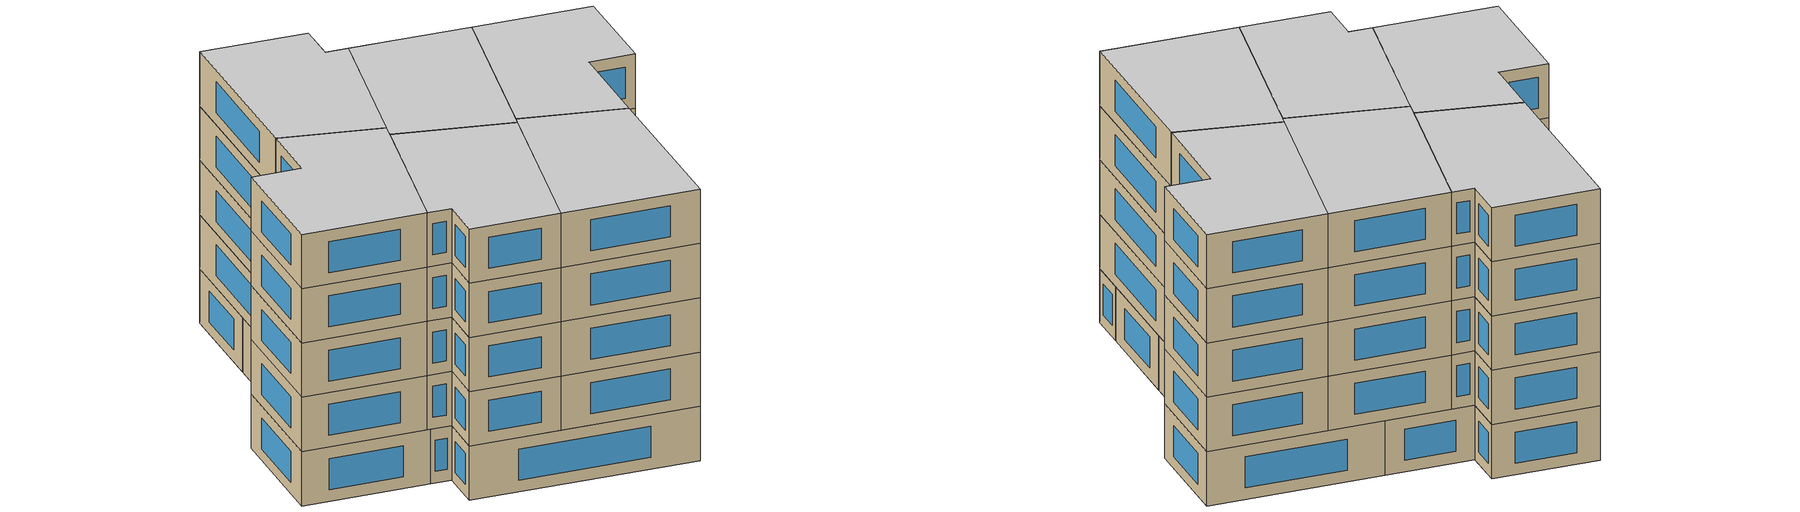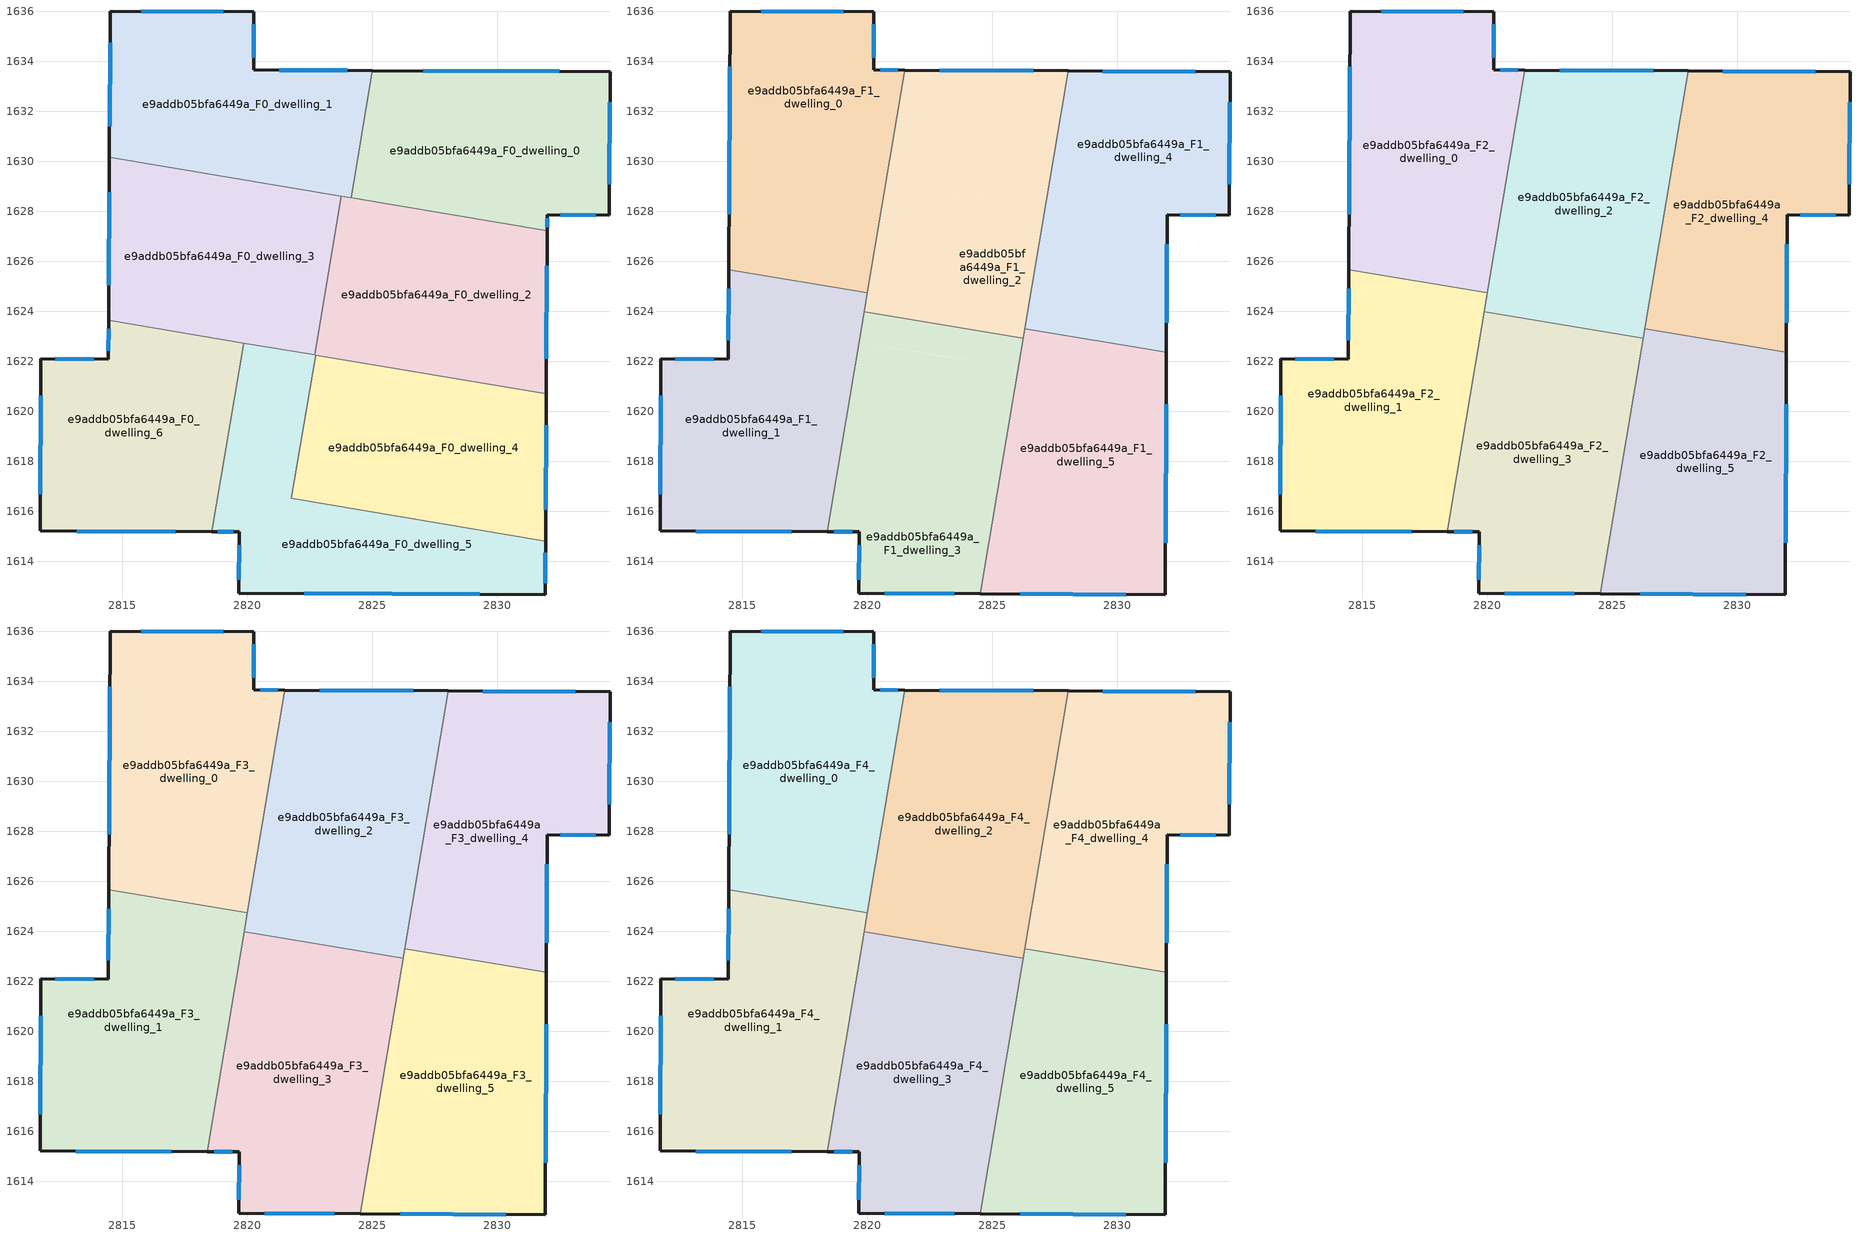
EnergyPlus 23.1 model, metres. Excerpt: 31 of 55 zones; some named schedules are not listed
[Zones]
e9addb05bfa6449a_F0_dwelling_0
 floor ground (EU_floor_Construction): 2834.51,1633.59 2834.48,1627.85 2831.99,1627.86 2831.99,1627.22 2824.15,1628.54 2825.01,1633.63 z0
 wall outside (EU_wall_Construction): 2831.99,1627.22 2831.99,1627.86 2834.48,1627.85 2834.51,1633.59 2825.01,1633.63 z0:3
 wall to e9addb05bfa6449a_F0_dwelling_1 (EU_wall_Construction): 2825.01,1633.63 2824.15,1628.54 z0:3
 wall to e9addb05bfa6449a_F0_dwelling_2 (EU_wall_Construction): 2824.15,1628.54 2831.99,1627.22 z0:3
 window (EU_Window_Construction): 2832.53,1627.86 2833.95,1627.85 / 2831.99,1627.36 2831.99,1627.72 / 2832.47,1633.6 2827.04,1633.62 / 2834.49,1629.08 2834.5,1632.36 z0.64:2.36
e9addb05bfa6449a_F0_dwelling_1
 floor ground (EU_floor_Construction): 2825.01,1633.63 2824.15,1628.54 2814.49,1630.16 2814.52,1636 2820.27,1635.98 2820.26,1633.66 z0
 wall outside (EU_wall_Construction): 2825.01,1633.63 2820.26,1633.66 2820.27,1635.98 2814.52,1636 2814.49,1630.16 z0:3
 wall to e9addb05bfa6449a_F0_dwelling_3 (EU_wall_Construction): 2814.49,1630.16 2823.76,1628.61 z0:3
 wall to e9addb05bfa6449a_F0_dwelling_2 (EU_wall_Construction): 2823.76,1628.61 2824.15,1628.54 z0:3
 window (EU_Window_Construction): 2814.51,1634.75 2814.5,1631.41 / 2819.04,1635.98 2815.75,1636 / 2820.26,1634.15 2820.27,1635.48 / 2823.99,1633.64 2821.27,1633.65 z0.64:2.36
e9addb05bfa6449a_F0_dwelling_2
 floor ground (EU_floor_Construction): 2831.99,1627.22 2831.96,1620.7 2822.69,1622.26 2823.76,1628.61 z0
 wall outside (EU_wall_Construction): 2831.96,1620.7 2831.99,1627.22 z0:3
 wall to e9addb05bfa6449a_F0_dwelling_3 (EU_wall_Construction): 2823.76,1628.61 2822.69,1622.26 z0:3
 wall to e9addb05bfa6449a_F0_dwelling_4 (EU_wall_Construction): 2822.73,1622.25 2831.96,1620.7 z0:3
 wall to e9addb05bfa6449a_F0_dwelling_5 (EU_wall_Construction): 2822.69,1622.26 2822.73,1622.25 z0:3
 window (EU_Window_Construction): 2831.97,1622.1 2831.98,1625.83 z0.64:2.36
 ceiling adiabatic (EU_roof_Construction): 2826.04,1621.7 2827.1,1628.04 2823.76,1628.61 2822.69,1622.26 z3
e9addb05bfa6449a_F0_dwelling_3
 floor ground (EU_floor_Construction): 2823.76,1628.61 2822.69,1622.26 2814.45,1623.64 2814.49,1630.16 z0
 wall outside (EU_wall_Construction): 2814.49,1630.16 2814.45,1623.64 z0:3
 wall to e9addb05bfa6449a_F0_dwelling_6 (EU_wall_Construction): 2814.45,1623.64 2819.85,1622.73 z0:3
 wall to e9addb05bfa6449a_F0_dwelling_5 (EU_wall_Construction): 2819.85,1622.73 2822.69,1622.26 z0:3
 window (EU_Window_Construction): 2814.48,1628.77 2814.46,1625.04 z0.64:2.36
e9addb05bfa6449a_F0_dwelling_4
 floor ground (EU_floor_Construction): 2831.96,1620.7 2831.93,1614.81 2821.77,1616.52 2822.73,1622.25 z0
 wall outside (EU_wall_Construction): 2831.93,1614.81 2831.96,1620.7 z0:3
 wall to e9addb05bfa6449a_F0_dwelling_5 (EU_wall_Construction): 2822.73,1622.25 2821.77,1616.52 2831.93,1614.81 z0:3
 window (EU_Window_Construction): 2831.94,1616.08 2831.95,1619.44 z0.64:2.36
e9addb05bfa6449a_F0_dwelling_5
 floor ground (EU_floor_Construction): 2831.93,1614.81 2831.92,1612.67 2819.66,1612.74 2819.68,1615.18 2818.58,1615.18 2819.85,1622.73 2822.73,1622.25 2821.77,1616.52 z0
 wall outside (EU_wall_Construction): 2818.58,1615.18 2819.68,1615.18 2819.66,1612.74 2831.92,1612.67 2831.93,1614.81 z0:3
 wall to e9addb05bfa6449a_F0_dwelling_6 (EU_wall_Construction): 2819.85,1622.73 2818.58,1615.18 z0:3
 window (EU_Window_Construction): 2831.92,1613.13 2831.93,1614.35 / 2822.29,1612.72 2829.29,1612.68 / 2819.68,1614.65 2819.66,1613.26 / 2818.82,1615.18 2819.45,1615.18 z0.64:2.36
e9addb05bfa6449a_F0_dwelling_6
 floor ground (EU_floor_Construction): 2819.85,1622.73 2818.58,1615.18 2811.71,1615.22 2811.74,1622.1 2814.44,1622.09 2814.45,1623.64 z0
 wall outside (EU_wall_Construction): 2814.45,1623.64 2814.44,1622.09 2811.74,1622.1 2811.71,1615.22 2818.58,1615.18 z0:3
 window (EU_Window_Construction): 2813.18,1615.21 2817.11,1615.19 / 2811.74,1620.62 2811.72,1616.69 / 2813.87,1622.09 2812.32,1622.1 / 2814.45,1623.31 2814.45,1622.42 z0.64:2.36
e9addb05bfa6449a_F1_dwelling_0
 floor to e9addb05bfa6449a_F0_dwelling_1 (EU_floor_Construction): 2820.27,1635.98 2820.26,1633.66 2821.49,1633.65 2820.73,1629.11 2814.49,1630.16 2814.52,1636 z3
 floor to e9addb05bfa6449a_F0_dwelling_3 (EU_floor_Construction): 2820.73,1629.11 2820,1624.75 2814.46,1625.67 2814.49,1630.16 z3
 wall outside (EU_wall_Construction): 2821.49,1633.65 2820.26,1633.66 2820.27,1635.98 2814.52,1636 2814.46,1625.67 z3:6
 wall to e9addb05bfa6449a_F1_dwelling_1 (EU_wall_Construction): 2814.46,1625.67 2820,1624.75 z3:6
 wall to e9addb05bfa6449a_F1_dwelling_2 (EU_wall_Construction): 2820,1624.75 2821.49,1633.65 z3:6
 window (EU_Window_Construction): 2820.26,1634.15 2820.27,1635.48 / 2821.23,1633.65 2820.52,1633.65 / 2814.51,1633.79 2814.48,1627.89 / 2819.04,1635.98 2815.75,1636 z3.64:5.36
e9addb05bfa6449a_F1_dwelling_1
 floor to e9addb05bfa6449a_F0_dwelling_6 (EU_floor_Construction): 2819.67,1622.76 2818.4,1615.18 2811.71,1615.22 2811.74,1622.1 2814.44,1622.09 2814.45,1623.64 z3
 floor to e9addb05bfa6449a_F0_dwelling_3 (EU_floor_Construction): 2820,1624.75 2819.67,1622.77 2814.45,1623.64 2814.46,1625.67 z3
 wall outside (EU_wall_Construction): 2814.46,1625.67 2814.44,1622.09 2811.74,1622.1 2811.71,1615.22 2818.4,1615.18 z3:6
 wall to e9addb05bfa6449a_F1_dwelling_3 (EU_wall_Construction): 2818.4,1615.18 2819.87,1623.99 z3:6
 wall to e9addb05bfa6449a_F1_dwelling_2 (EU_wall_Construction): 2819.87,1623.99 2820,1624.75 z3:6
 window (EU_Window_Construction): 2813.14,1615.21 2816.96,1615.19 / 2811.74,1620.62 2811.72,1616.69 / 2813.87,1622.09 2812.32,1622.1 / 2814.46,1624.91 2814.45,1622.85 z3.64:5.36
e9addb05bfa6449a_F1_dwelling_2
 floor adiabatic (EU_floor_Construction): 2827.1,1628.04 2826.24,1622.92 2822.9,1623.48 2823.76,1628.61 z3
 floor to e9addb05bfa6449a_F0_dwelling_0 (EU_floor_Construction): 2828.04,1633.62 2827.1,1628.04 2824.15,1628.54 2825.01,1633.63 z3
 floor to e9addb05bfa6449a_F0_dwelling_1 (EU_floor_Construction): 2825.01,1633.63 2824.15,1628.54 2820.73,1629.11 2821.49,1633.65 z3
 floor to e9addb05bfa6449a_F0_dwelling_3 (EU_floor_Construction): 2823.76,1628.61 2822.9,1623.48 2819.87,1623.99 2820.73,1629.11 z3
 wall outside (EU_wall_Construction): 2828.04,1633.62 2821.49,1633.65 z3:6
 wall to e9addb05bfa6449a_F1_dwelling_3 (EU_wall_Construction): 2819.87,1623.99 2826.24,1622.92 z3:6
 wall to e9addb05bfa6449a_F1_dwelling_4 (EU_wall_Construction): 2826.31,1623.31 2828.04,1633.62 z3:6
 wall to e9addb05bfa6449a_F1_dwelling_5 (EU_wall_Construction): 2826.24,1622.92 2826.31,1623.31 z3:6
 window (EU_Window_Construction): 2826.64,1633.62 2822.9,1633.64 z3.64:5.36
e9addb05bfa6449a_F1_dwelling_3
 floor to e9addb05bfa6449a_F0_dwelling_3 (EU_floor_Construction): 2822.9,1623.48 2822.69,1622.26 2819.67,1622.77 2819.87,1623.99 z3
 floor to e9addb05bfa6449a_F0_dwelling_5 (EU_floor_Construction): 2822.73,1622.25 2821.77,1616.52 2825.08,1615.96 2824.53,1612.71 2819.66,1612.74 2819.68,1615.18 2818.58,1615.18 2819.85,1622.73 z3
 floor to e9addb05bfa6449a_F0_dwelling_6 (EU_floor_Construction): 2819.85,1622.73 2818.58,1615.18 2818.4,1615.18 2819.67,1622.76 z3
 floor to e9addb05bfa6449a_F0_dwelling_4 (EU_floor_Construction): 2826.04,1621.7 2825.08,1615.96 2821.77,1616.52 2822.73,1622.25 z3
 floor adiabatic (EU_floor_Construction): 2826.24,1622.92 2826.04,1621.7 2822.69,1622.26 2822.9,1623.48 z3
 wall outside (EU_wall_Construction): 2818.4,1615.18 2819.68,1615.18 2819.66,1612.74 2824.53,1612.71 z3:6
 wall to e9addb05bfa6449a_F1_dwelling_5 (EU_wall_Construction): 2824.53,1612.71 2826.24,1622.92 z3:6
 window (EU_Window_Construction): 2820.7,1612.73 2823.49,1612.71 / 2819.68,1614.65 2819.66,1613.26 / 2818.67,1615.18 2819.4,1615.18 z3.64:5.36
e9addb05bfa6449a_F1_dwelling_4
 floor to e9addb05bfa6449a_F0_dwelling_0 (EU_floor_Construction): 2834.51,1633.59 2834.48,1627.85 2831.99,1627.86 2831.99,1627.22 2827.1,1628.04 2828.04,1633.62 z3
 floor to e9addb05bfa6449a_F0_dwelling_2 (EU_floor_Construction): 2831.99,1627.22 2831.97,1622.36 2826.31,1623.31 2827.1,1628.04 z3
 wall outside (EU_wall_Construction): 2831.97,1622.36 2831.99,1627.86 2834.48,1627.85 2834.51,1633.59 2828.04,1633.62 z3:6
 wall to e9addb05bfa6449a_F1_dwelling_5 (EU_wall_Construction): 2826.31,1623.31 2831.97,1622.36 z3:6
 window (EU_Window_Construction): 2834.49,1629.08 2834.5,1632.36 / 2832.53,1627.86 2833.95,1627.85 / 2831.97,1623.54 2831.99,1626.68 / 2833.12,1633.59 2829.42,1633.61 z3.64:5.36
e9addb05bfa6449a_F1_dwelling_5
 floor to e9addb05bfa6449a_F0_dwelling_4 (EU_floor_Construction): 2831.96,1620.7 2831.93,1614.81 2825.08,1615.96 2826.04,1621.7 z3
 floor to e9addb05bfa6449a_F0_dwelling_5 (EU_floor_Construction): 2831.93,1614.81 2831.92,1612.67 2824.53,1612.71 2825.08,1615.96 z3
 floor to e9addb05bfa6449a_F0_dwelling_2 (EU_floor_Construction): 2831.97,1622.36 2831.96,1620.7 2826.04,1621.7 2826.31,1623.31 z3
 wall outside (EU_wall_Construction): 2824.53,1612.71 2831.92,1612.67 2831.97,1622.36 z3:6
 window (EU_Window_Construction): 2831.93,1614.74 2831.96,1620.28 / 2826.11,1612.7 2830.34,1612.67 z3.64:5.36
e9addb05bfa6449a_F2_dwelling_0
 floor to e9addb05bfa6449a_F1_dwelling_0 (EU_floor_Construction): 2820.27,1635.98 2820.26,1633.66 2821.49,1633.65 2820,1624.75 2814.46,1625.67 2814.52,1636 z6
 wall outside (EU_wall_Construction): 2821.49,1633.65 2820.26,1633.66 2820.27,1635.98 2814.52,1636 2814.46,1625.67 z6:9
 wall to e9addb05bfa6449a_F2_dwelling_1 (EU_wall_Construction): 2814.46,1625.67 2820,1624.75 z6:9
 wall to e9addb05bfa6449a_F2_dwelling_2 (EU_wall_Construction): 2820,1624.75 2821.49,1633.65 z6:9
 window (EU_Window_Construction): 2820.26,1634.15 2820.27,1635.48 / 2821.23,1633.65 2820.52,1633.65 / 2814.51,1633.79 2814.48,1627.89 / 2819.04,1635.98 2815.75,1636 z6.64:8.36
e9addb05bfa6449a_F2_dwelling_1
 floor to e9addb05bfa6449a_F1_dwelling_1 (EU_floor_Construction): 2820,1624.75 2818.4,1615.18 2811.71,1615.22 2811.74,1622.1 2814.44,1622.09 2814.46,1625.67 z6
 wall outside (EU_wall_Construction): 2814.46,1625.67 2814.44,1622.09 2811.74,1622.1 2811.71,1615.22 2818.4,1615.18 z6:9
 wall to e9addb05bfa6449a_F2_dwelling_3 (EU_wall_Construction): 2818.4,1615.18 2819.87,1623.99 z6:9
 wall to e9addb05bfa6449a_F2_dwelling_2 (EU_wall_Construction): 2819.87,1623.99 2820,1624.75 z6:9
 window (EU_Window_Construction): 2813.14,1615.21 2816.96,1615.19 / 2811.74,1620.62 2811.72,1616.69 / 2813.87,1622.09 2812.32,1622.1 / 2814.46,1624.91 2814.45,1622.85 z6.64:8.36
e9addb05bfa6449a_F2_dwelling_2
 floor to e9addb05bfa6449a_F1_dwelling_2 (EU_floor_Construction): 2828.04,1633.62 2826.24,1622.92 2819.87,1623.99 2821.49,1633.65 z6
 wall outside (EU_wall_Construction): 2828.04,1633.62 2821.49,1633.65 z6:9
 wall to e9addb05bfa6449a_F2_dwelling_3 (EU_wall_Construction): 2819.87,1623.99 2826.24,1622.92 z6:9
 wall to e9addb05bfa6449a_F2_dwelling_4 (EU_wall_Construction): 2826.31,1623.31 2828.04,1633.62 z6:9
 wall to e9addb05bfa6449a_F2_dwelling_5 (EU_wall_Construction): 2826.24,1622.92 2826.31,1623.31 z6:9
 window (EU_Window_Construction): 2826.64,1633.62 2822.9,1633.64 z6.64:8.36
e9addb05bfa6449a_F2_dwelling_3
 floor to e9addb05bfa6449a_F1_dwelling_3 (EU_floor_Construction): 2826.24,1622.92 2824.53,1612.71 2819.66,1612.74 2819.68,1615.18 2818.4,1615.18 2819.87,1623.99 z6
 wall outside (EU_wall_Construction): 2818.4,1615.18 2819.68,1615.18 2819.66,1612.74 2824.53,1612.71 z6:9
 wall to e9addb05bfa6449a_F2_dwelling_5 (EU_wall_Construction): 2824.53,1612.71 2826.24,1622.92 z6:9
 window (EU_Window_Construction): 2820.7,1612.73 2823.49,1612.71 / 2819.68,1614.65 2819.66,1613.26 / 2818.67,1615.18 2819.4,1615.18 z6.64:8.36
e9addb05bfa6449a_F2_dwelling_4
 floor to e9addb05bfa6449a_F1_dwelling_4 (EU_floor_Construction): 2834.51,1633.59 2834.48,1627.85 2831.99,1627.86 2831.97,1622.36 2826.31,1623.31 2828.04,1633.62 z6
 wall outside (EU_wall_Construction): 2831.97,1622.36 2831.99,1627.86 2834.48,1627.85 2834.51,1633.59 2828.04,1633.62 z6:9
 wall to e9addb05bfa6449a_F2_dwelling_5 (EU_wall_Construction): 2826.31,1623.31 2831.97,1622.36 z6:9
 window (EU_Window_Construction): 2834.49,1629.08 2834.5,1632.36 / 2832.53,1627.86 2833.95,1627.85 / 2831.97,1623.54 2831.99,1626.68 / 2833.12,1633.59 2829.42,1633.61 z6.64:8.36
e9addb05bfa6449a_F2_dwelling_5
 floor to e9addb05bfa6449a_F1_dwelling_5 (EU_floor_Construction): 2831.97,1622.36 2831.92,1612.67 2824.53,1612.71 2826.31,1623.31 z6
 wall outside (EU_wall_Construction): 2824.53,1612.71 2831.92,1612.67 2831.97,1622.36 z6:9
 window (EU_Window_Construction): 2831.93,1614.74 2831.96,1620.28 / 2826.11,1612.7 2830.34,1612.67 z6.64:8.36
e9addb05bfa6449a_F3_dwelling_0
 floor to e9addb05bfa6449a_F2_dwelling_0 (EU_floor_Construction): 2820.27,1635.98 2820.26,1633.66 2821.49,1633.65 2820,1624.75 2814.46,1625.67 2814.52,1636 z9
 wall outside (EU_wall_Construction): 2821.49,1633.65 2820.26,1633.66 2820.27,1635.98 2814.52,1636 2814.46,1625.67 z9:12
 wall to e9addb05bfa6449a_F3_dwelling_1 (EU_wall_Construction): 2814.46,1625.67 2820,1624.75 z9:12
 wall to e9addb05bfa6449a_F3_dwelling_2 (EU_wall_Construction): 2820,1624.75 2821.49,1633.65 z9:12
 window (EU_Window_Construction): 2820.26,1634.15 2820.27,1635.48 / 2821.23,1633.65 2820.52,1633.65 / 2814.51,1633.79 2814.48,1627.89 / 2819.04,1635.98 2815.75,1636 z9.64:11.36
e9addb05bfa6449a_F3_dwelling_1
 floor to e9addb05bfa6449a_F2_dwelling_1 (EU_floor_Construction): 2820,1624.75 2818.4,1615.18 2811.71,1615.22 2811.74,1622.1 2814.44,1622.09 2814.46,1625.67 z9
 wall outside (EU_wall_Construction): 2814.46,1625.67 2814.44,1622.09 2811.74,1622.1 2811.71,1615.22 2818.4,1615.18 z9:12
 wall to e9addb05bfa6449a_F3_dwelling_3 (EU_wall_Construction): 2818.4,1615.18 2819.87,1623.99 z9:12
 wall to e9addb05bfa6449a_F3_dwelling_2 (EU_wall_Construction): 2819.87,1623.99 2820,1624.75 z9:12
 window (EU_Window_Construction): 2813.14,1615.21 2816.96,1615.19 / 2811.74,1620.62 2811.72,1616.69 / 2813.87,1622.09 2812.32,1622.1 / 2814.46,1624.91 2814.45,1622.85 z9.64:11.36
e9addb05bfa6449a_F3_dwelling_2
 floor to e9addb05bfa6449a_F2_dwelling_2 (EU_floor_Construction): 2828.04,1633.62 2826.24,1622.92 2819.87,1623.99 2821.49,1633.65 z9
 wall outside (EU_wall_Construction): 2828.04,1633.62 2821.49,1633.65 z9:12
 wall to e9addb05bfa6449a_F3_dwelling_3 (EU_wall_Construction): 2819.87,1623.99 2826.24,1622.92 z9:12
 wall to e9addb05bfa6449a_F3_dwelling_4 (EU_wall_Construction): 2826.31,1623.31 2828.04,1633.62 z9:12
 wall to e9addb05bfa6449a_F3_dwelling_5 (EU_wall_Construction): 2826.24,1622.92 2826.31,1623.31 z9:12
 window (EU_Window_Construction): 2826.64,1633.62 2822.9,1633.64 z9.64:11.36
e9addb05bfa6449a_F3_dwelling_3
 floor to e9addb05bfa6449a_F2_dwelling_3 (EU_floor_Construction): 2826.24,1622.92 2824.53,1612.71 2819.66,1612.74 2819.68,1615.18 2818.4,1615.18 2819.87,1623.99 z9
 wall outside (EU_wall_Construction): 2818.4,1615.18 2819.68,1615.18 2819.66,1612.74 2824.53,1612.71 z9:12
 wall to e9addb05bfa6449a_F3_dwelling_5 (EU_wall_Construction): 2824.53,1612.71 2826.24,1622.92 z9:12
 window (EU_Window_Construction): 2820.7,1612.73 2823.49,1612.71 / 2819.68,1614.65 2819.66,1613.26 / 2818.67,1615.18 2819.4,1615.18 z9.64:11.36
e9addb05bfa6449a_F3_dwelling_4
 floor to e9addb05bfa6449a_F2_dwelling_4 (EU_floor_Construction): 2834.51,1633.59 2834.48,1627.85 2831.99,1627.86 2831.97,1622.36 2826.31,1623.31 2828.04,1633.62 z9
 wall outside (EU_wall_Construction): 2831.97,1622.36 2831.99,1627.86 2834.48,1627.85 2834.51,1633.59 2828.04,1633.62 z9:12
 wall to e9addb05bfa6449a_F3_dwelling_5 (EU_wall_Construction): 2826.31,1623.31 2831.97,1622.36 z9:12
 window (EU_Window_Construction): 2834.49,1629.08 2834.5,1632.36 / 2832.53,1627.86 2833.95,1627.85 / 2831.97,1623.54 2831.99,1626.68 / 2833.12,1633.59 2829.42,1633.61 z9.64:11.36
e9addb05bfa6449a_F3_dwelling_5
 floor to e9addb05bfa6449a_F2_dwelling_5 (EU_floor_Construction): 2831.97,1622.36 2831.92,1612.67 2824.53,1612.71 2826.31,1623.31 z9
 wall outside (EU_wall_Construction): 2824.53,1612.71 2831.92,1612.67 2831.97,1622.36 z9:12
 window (EU_Window_Construction): 2831.93,1614.74 2831.96,1620.28 / 2826.11,1612.7 2830.34,1612.67 z9.64:11.36
e9addb05bfa6449a_F4_dwelling_0
 floor to e9addb05bfa6449a_F3_dwelling_0 (EU_floor_Construction): 2820.27,1635.98 2820.26,1633.66 2821.49,1633.65 2820,1624.75 2814.46,1625.67 2814.52,1636 z12
 wall outside (EU_wall_Construction): 2821.49,1633.65 2820.26,1633.66 2820.27,1635.98 2814.52,1636 2814.46,1625.67 z12:15
 wall to e9addb05bfa6449a_F4_dwelling_1 (EU_wall_Construction): 2814.46,1625.67 2820,1624.75 z12:15
 wall to e9addb05bfa6449a_F4_dwelling_2 (EU_wall_Construction): 2820,1624.75 2821.49,1633.65 z12:15
 window (EU_Window_Construction): 2820.26,1634.15 2820.27,1635.48 / 2821.23,1633.65 2820.52,1633.65 / 2814.51,1633.79 2814.48,1627.89 / 2819.04,1635.98 2815.75,1636 z12.64:14.36
 ceiling to e9addb05bfa6449a_F5_dwelling_0 (EU_floor_Construction): 2820,1624.75 2821.49,1633.65 2820.26,1633.66 2820.27,1635.98 2814.52,1636 2814.46,1625.67 z15
e9addb05bfa6449a_F4_dwelling_1
 floor to e9addb05bfa6449a_F3_dwelling_1 (EU_floor_Construction): 2820,1624.75 2818.4,1615.18 2811.71,1615.22 2811.74,1622.1 2814.44,1622.09 2814.46,1625.67 z12
 wall outside (EU_wall_Construction): 2814.46,1625.67 2814.44,1622.09 2811.74,1622.1 2811.71,1615.22 2818.4,1615.18 z12:15
 wall to e9addb05bfa6449a_F4_dwelling_3 (EU_wall_Construction): 2818.4,1615.18 2819.87,1623.99 z12:15
 wall to e9addb05bfa6449a_F4_dwelling_2 (EU_wall_Construction): 2819.87,1623.99 2820,1624.75 z12:15
 window (EU_Window_Construction): 2813.14,1615.21 2816.96,1615.19 / 2811.74,1620.62 2811.72,1616.69 / 2813.87,1622.09 2812.32,1622.1 / 2814.46,1624.91 2814.45,1622.85 z12.64:14.36
 ceiling to e9addb05bfa6449a_F5_dwelling_1 (EU_floor_Construction): 2818.4,1615.18 2820,1624.75 2814.46,1625.67 2814.44,1622.09 2811.74,1622.1 2811.71,1615.22 z15
e9addb05bfa6449a_F4_dwelling_2
 floor to e9addb05bfa6449a_F3_dwelling_2 (EU_floor_Construction): 2828.04,1633.62 2826.24,1622.92 2819.87,1623.99 2821.49,1633.65 z12
 wall outside (EU_wall_Construction): 2828.04,1633.62 2821.49,1633.65 z12:15
 wall to e9addb05bfa6449a_F4_dwelling_3 (EU_wall_Construction): 2819.87,1623.99 2826.24,1622.92 z12:15
 wall to e9addb05bfa6449a_F4_dwelling_4 (EU_wall_Construction): 2826.31,1623.31 2828.04,1633.62 z12:15
 wall to e9addb05bfa6449a_F4_dwelling_5 (EU_wall_Construction): 2826.24,1622.92 2826.31,1623.31 z12:15
 window (EU_Window_Construction): 2826.64,1633.62 2822.9,1633.64 z12.64:14.36
 ceiling to e9addb05bfa6449a_F5_dwelling_2 (EU_floor_Construction): 2826.24,1622.92 2828.04,1633.62 2821.49,1633.65 2819.87,1623.99 z15
e9addb05bfa6449a_F4_dwelling_3
 floor to e9addb05bfa6449a_F3_dwelling_3 (EU_floor_Construction): 2826.24,1622.92 2824.53,1612.71 2819.66,1612.74 2819.68,1615.18 2818.4,1615.18 2819.87,1623.99 z12
 wall outside (EU_wall_Construction): 2818.4,1615.18 2819.68,1615.18 2819.66,1612.74 2824.53,1612.71 z12:15
 wall to e9addb05bfa6449a_F4_dwelling_5 (EU_wall_Construction): 2824.53,1612.71 2826.24,1622.92 z12:15
 window (EU_Window_Construction): 2820.7,1612.73 2823.49,1612.71 / 2819.68,1614.65 2819.66,1613.26 / 2818.67,1615.18 2819.4,1615.18 z12.64:14.36
 ceiling to e9addb05bfa6449a_F5_dwelling_3 (EU_floor_Construction): 2824.53,1612.71 2826.24,1622.92 2819.87,1623.99 2818.4,1615.18 2819.68,1615.18 2819.66,1612.74 z15
e9addb05bfa6449a_F4_dwelling_4
 floor to e9addb05bfa6449a_F3_dwelling_4 (EU_floor_Construction): 2834.51,1633.59 2834.48,1627.85 2831.99,1627.86 2831.97,1622.36 2826.31,1623.31 2828.04,1633.62 z12
 wall outside (EU_wall_Construction): 2831.97,1622.36 2831.99,1627.86 2834.48,1627.85 2834.51,1633.59 2828.04,1633.62 z12:15
 wall to e9addb05bfa6449a_F4_dwelling_5 (EU_wall_Construction): 2826.31,1623.31 2831.97,1622.36 z12:15
 window (EU_Window_Construction): 2834.49,1629.08 2834.5,1632.36 / 2832.53,1627.86 2833.95,1627.85 / 2831.97,1623.54 2831.99,1626.68 / 2833.12,1633.59 2829.42,1633.61 z12.64:14.36
 ceiling to e9addb05bfa6449a_F5_dwelling_4 (EU_floor_Construction): 2831.97,1622.36 2831.99,1627.86 2834.48,1627.85 2834.51,1633.59 2828.04,1633.62 2826.31,1623.31 z15
e9addb05bfa6449a_F4_dwelling_5
 floor to e9addb05bfa6449a_F3_dwelling_5 (EU_floor_Construction): 2831.97,1622.36 2831.92,1612.67 2824.53,1612.71 2826.31,1623.31 z12
 wall outside (EU_wall_Construction): 2824.53,1612.71 2831.92,1612.67 2831.97,1622.36 z12:15
 window (EU_Window_Construction): 2831.93,1614.74 2831.96,1620.28 / 2826.11,1612.7 2830.34,1612.67 z12.64:14.36
 ceiling to e9addb05bfa6449a_F5_dwelling_5 (EU_floor_Construction): 2831.92,1612.67 2831.97,1622.36 2826.31,1623.31 2824.53,1612.71 z15
[Building]
EU S2 Campaign: North Axis=0; Terrain=City; Solar Distribution=FullExterior
[Site:Location]
Yerevan-Zvartnots.Intl.AP: Latitude=40.15; Longitude=44.383; Time Zone=4; Elevation=854
[SizingPeriod:WeatherFileDays]
AnnualSizingPeriod: Begin Month=1; Begin Day of Month=1; End Month=12; End Day of Month=31; Day of Week for Start Day=Monday; Use Weather File Daylight Saving Period=No; Use Weather File Rain and Snow Indicators=No
[MATERIAL]
EU_InternalMass_Material: Roughness=MediumRough; Thickness=0.1; Conductivity=1; Density=1800; Specific Heat=900; Thermal Absorptance=0.9; Solar Absorptance=0.7; Visible Absorptance=0.7
[MATERIAL:NOMASS] Roughness=MediumRough; Thermal Absorptance=0.9; Solar Absorptance=0.7; Visible Absorptance=0.7
Name | Thermal Resistance
EU_wall_NoMass | 1.05043
EU_roof_NoMass | 1.45357
EU_floor_NoMass | 0.478065
[WINDOWMATERIAL:SIMPLEGLAZINGSYSTEM]
EU_Window_SimpleGlazing: UFactor=2.5566; Solar Heat Gain Coefficient=0.75; Visible Transmittance=0.75
[CONSTRUCTION]
EU_wall_Construction: EU_wall_NoMass
EU_roof_Construction: EU_roof_NoMass
EU_floor_Construction: EU_floor_NoMass
EU_Window_Construction: EU_Window_SimpleGlazing
EU_InternalMass_Construction: EU_InternalMass_Material
[ZONE] Type=1; Multiplier=1; Ceiling Height=autocalculate; Floor Area=autocalculate; Part of Total Floor Area=Yes
Name | Volume
e9addb05bfa6449a_F0_dwelling_0 | 171.41
e9addb05bfa6449a_F1_dwelling_0; e9addb05bfa6449a_F2_dwelling_0; e9addb05bfa6449a_F3_dwelling_0; e9addb05bfa6449a_F4_dwelling_0 | 199.968
e9addb05bfa6449a_F0_dwelling_1 | 171.393
e9addb05bfa6449a_F1_dwelling_1; e9addb05bfa6449a_F2_dwelling_1; e9addb05bfa6449a_F3_dwelling_1; e9addb05bfa6449a_F4_dwelling_1; e9addb05bfa6449a_F1_dwelling_2; e9addb05bfa6449a_F2_dwelling_2; e9addb05bfa6449a_F3_dwelling_2; e9addb05bfa6449a_F4_dwelling_2 | 199.969
e9addb05bfa6449a_F0_dwelling_2 | 171.391
e9addb05bfa6449a_F0_dwelling_3 | 171.398
e9addb05bfa6449a_F1_dwelling_3; e9addb05bfa6449a_F2_dwelling_3; e9addb05bfa6449a_F3_dwelling_3; e9addb05bfa6449a_F4_dwelling_3 | 199.984
e9addb05bfa6449a_F0_dwelling_4 | 171.397
e9addb05bfa6449a_F1_dwelling_4; e9addb05bfa6449a_F2_dwelling_4; e9addb05bfa6449a_F3_dwelling_4; e9addb05bfa6449a_F4_dwelling_4 | 199.967
e9addb05bfa6449a_F0_dwelling_5 | 171.406
e9addb05bfa6449a_F1_dwelling_5; e9addb05bfa6449a_F2_dwelling_5; e9addb05bfa6449a_F3_dwelling_5; e9addb05bfa6449a_F4_dwelling_5 | 199.959
e9addb05bfa6449a_F0_dwelling_6 | 171.412
[INTERNALMASS] Construction=EU_InternalMass_Construction
Name | Zone or ZoneList | Surface Area
e9addb05bfa6449a_F0_dwelling_0_EU_InternalMass | e9addb05bfa6449a_F0_dwelling_0 | 57.1356
e9addb05bfa6449a_F0_dwelling_1_EU_InternalMass | e9addb05bfa6449a_F0_dwelling_1 | 57.132
e9addb05bfa6449a_F0_dwelling_2_EU_InternalMass | e9addb05bfa6449a_F0_dwelling_2 | 57.1303
e9addb05bfa6449a_F0_dwelling_3_EU_InternalMass | e9addb05bfa6449a_F0_dwelling_3 | 57.1326
e9addb05bfa6449a_F0_dwelling_4_EU_InternalMass | e9addb05bfa6449a_F0_dwelling_4 | 57.1327
e9addb05bfa6449a_F0_dwelling_5_EU_InternalMass | e9addb05bfa6449a_F0_dwelling_5 | 57.1351
e9addb05bfa6449a_F0_dwelling_6_EU_InternalMass | e9addb05bfa6449a_F0_dwelling_6 | 57.1362
e9addb05bfa6449a_F1_dwelling_0_EU_InternalMass | e9addb05bfa6449a_F1_dwelling_0 | 66.6575
e9addb05bfa6449a_F1_dwelling_1_EU_InternalMass | e9addb05bfa6449a_F1_dwelling_1 | 66.6549
e9addb05bfa6449a_F1_dwelling_2_EU_InternalMass | e9addb05bfa6449a_F1_dwelling_2 | 66.6545
e9addb05bfa6449a_F1_dwelling_3_EU_InternalMass | e9addb05bfa6449a_F1_dwelling_3 | 66.6622
e9addb05bfa6449a_F1_dwelling_4_EU_InternalMass | e9addb05bfa6449a_F1_dwelling_4 | 66.6549
e9addb05bfa6449a_F1_dwelling_5_EU_InternalMass | e9addb05bfa6449a_F1_dwelling_5 | 66.6545
e9addb05bfa6449a_F2_dwelling_0_EU_InternalMass | e9addb05bfa6449a_F2_dwelling_0 | 66.6575
e9addb05bfa6449a_F2_dwelling_1_EU_InternalMass | e9addb05bfa6449a_F2_dwelling_1 | 66.6549
e9addb05bfa6449a_F2_dwelling_2_EU_InternalMass | e9addb05bfa6449a_F2_dwelling_2 | 66.6545
e9addb05bfa6449a_F2_dwelling_3_EU_InternalMass | e9addb05bfa6449a_F2_dwelling_3 | 66.6622
e9addb05bfa6449a_F2_dwelling_4_EU_InternalMass | e9addb05bfa6449a_F2_dwelling_4 | 66.6549
e9addb05bfa6449a_F2_dwelling_5_EU_InternalMass | e9addb05bfa6449a_F2_dwelling_5 | 66.6545
e9addb05bfa6449a_F3_dwelling_0_EU_InternalMass | e9addb05bfa6449a_F3_dwelling_0 | 66.6575
e9addb05bfa6449a_F3_dwelling_1_EU_InternalMass | e9addb05bfa6449a_F3_dwelling_1 | 66.6549
e9addb05bfa6449a_F3_dwelling_2_EU_InternalMass | e9addb05bfa6449a_F3_dwelling_2 | 66.6545
e9addb05bfa6449a_F3_dwelling_3_EU_InternalMass | e9addb05bfa6449a_F3_dwelling_3 | 66.6622
e9addb05bfa6449a_F3_dwelling_4_EU_InternalMass | e9addb05bfa6449a_F3_dwelling_4 | 66.6549
e9addb05bfa6449a_F3_dwelling_5_EU_InternalMass | e9addb05bfa6449a_F3_dwelling_5 | 66.6545
e9addb05bfa6449a_F4_dwelling_0_EU_InternalMass | e9addb05bfa6449a_F4_dwelling_0 | 66.6575
e9addb05bfa6449a_F4_dwelling_1_EU_InternalMass | e9addb05bfa6449a_F4_dwelling_1 | 66.6549
e9addb05bfa6449a_F4_dwelling_2_EU_InternalMass | e9addb05bfa6449a_F4_dwelling_2 | 66.6545
e9addb05bfa6449a_F4_dwelling_3_EU_InternalMass | e9addb05bfa6449a_F4_dwelling_3 | 66.6622
e9addb05bfa6449a_F4_dwelling_4_EU_InternalMass | e9addb05bfa6449a_F4_dwelling_4 | 66.6549
e9addb05bfa6449a_F4_dwelling_5_EU_InternalMass | e9addb05bfa6449a_F4_dwelling_5 | 66.6545
[OTHEREQUIPMENT] Fuel Type=Electricity; Design Level Calculation Method=Watts/Area; Power per Zone Floor Area=1; Fraction Latent=0; Fraction Radiant=0; Fraction Lost=0; Carbon Dioxide Generation Rate=0; EndUse Subcategory=EU_Step8_InternalGains
Name | Zone or ZoneList or Space or SpaceList | Schedule
EU_Step8_InternalGain_e9addb05bfa6449a_F0_dwelling_0_f000 | e9addb05bfa6449a_F0_dwelling_0 | EU_Step8_GainSchedule_e9addb05bfa6449a_F0_dwelling_0_f000
EU_Step8_InternalGain_e9addb05bfa6449a_F0_dwelling_1_f000 | e9addb05bfa6449a_F0_dwelling_1 | EU_Step8_GainSchedule_e9addb05bfa6449a_F0_dwelling_1_f000
EU_Step8_InternalGain_e9addb05bfa6449a_F0_dwelling_2_f000 | e9addb05bfa6449a_F0_dwelling_2 | EU_Step8_GainSchedule_e9addb05bfa6449a_F0_dwelling_2_f000
EU_Step8_InternalGain_e9addb05bfa6449a_F0_dwelling_3_f000 | e9addb05bfa6449a_F0_dwelling_3 | EU_Step8_GainSchedule_e9addb05bfa6449a_F0_dwelling_3_f000
EU_Step8_InternalGain_e9addb05bfa6449a_F0_dwelling_4_f000 | e9addb05bfa6449a_F0_dwelling_4 | EU_Step8_GainSchedule_e9addb05bfa6449a_F0_dwelling_4_f000
EU_Step8_InternalGain_e9addb05bfa6449a_F0_dwelling_5_f000 | e9addb05bfa6449a_F0_dwelling_5 | EU_Step8_GainSchedule_e9addb05bfa6449a_F0_dwelling_5_f000
EU_Step8_InternalGain_e9addb05bfa6449a_F0_dwelling_6_f000 | e9addb05bfa6449a_F0_dwelling_6 | EU_Step8_GainSchedule_e9addb05bfa6449a_F0_dwelling_6_f000
EU_Step8_InternalGain_e9addb05bfa6449a_F1_dwelling_0_f000 | e9addb05bfa6449a_F1_dwelling_0 | EU_Step8_GainSchedule_e9addb05bfa6449a_F1_dwelling_0_f000
EU_Step8_InternalGain_e9addb05bfa6449a_F1_dwelling_1_f000 | e9addb05bfa6449a_F1_dwelling_1 | EU_Step8_GainSchedule_e9addb05bfa6449a_F1_dwelling_1_f000
EU_Step8_InternalGain_e9addb05bfa6449a_F1_dwelling_2_f000 | e9addb05bfa6449a_F1_dwelling_2 | EU_Step8_GainSchedule_e9addb05bfa6449a_F1_dwelling_2_f000
EU_Step8_InternalGain_e9addb05bfa6449a_F1_dwelling_3_f000 | e9addb05bfa6449a_F1_dwelling_3 | EU_Step8_GainSchedule_e9addb05bfa6449a_F1_dwelling_3_f000
EU_Step8_InternalGain_e9addb05bfa6449a_F1_dwelling_4_f000 | e9addb05bfa6449a_F1_dwelling_4 | EU_Step8_GainSchedule_e9addb05bfa6449a_F1_dwelling_4_f000
EU_Step8_InternalGain_e9addb05bfa6449a_F1_dwelling_5_f000 | e9addb05bfa6449a_F1_dwelling_5 | EU_Step8_GainSchedule_e9addb05bfa6449a_F1_dwelling_5_f000
EU_Step8_InternalGain_e9addb05bfa6449a_F2_dwelling_0_f000 | e9addb05bfa6449a_F2_dwelling_0 | EU_Step8_GainSchedule_e9addb05bfa6449a_F2_dwelling_0_f000
EU_Step8_InternalGain_e9addb05bfa6449a_F2_dwelling_1_f000 | e9addb05bfa6449a_F2_dwelling_1 | EU_Step8_GainSchedule_e9addb05bfa6449a_F2_dwelling_1_f000
EU_Step8_InternalGain_e9addb05bfa6449a_F2_dwelling_2_f000 | e9addb05bfa6449a_F2_dwelling_2 | EU_Step8_GainSchedule_e9addb05bfa6449a_F2_dwelling_2_f000
EU_Step8_InternalGain_e9addb05bfa6449a_F2_dwelling_3_f000 | e9addb05bfa6449a_F2_dwelling_3 | EU_Step8_GainSchedule_e9addb05bfa6449a_F2_dwelling_3_f000
EU_Step8_InternalGain_e9addb05bfa6449a_F2_dwelling_4_f000 | e9addb05bfa6449a_F2_dwelling_4 | EU_Step8_GainSchedule_e9addb05bfa6449a_F2_dwelling_4_f000
EU_Step8_InternalGain_e9addb05bfa6449a_F2_dwelling_5_f000 | e9addb05bfa6449a_F2_dwelling_5 | EU_Step8_GainSchedule_e9addb05bfa6449a_F2_dwelling_5_f000
EU_Step8_InternalGain_e9addb05bfa6449a_F3_dwelling_0_f000 | e9addb05bfa6449a_F3_dwelling_0 | EU_Step8_GainSchedule_e9addb05bfa6449a_F3_dwelling_0_f000
EU_Step8_InternalGain_e9addb05bfa6449a_F3_dwelling_1_f000 | e9addb05bfa6449a_F3_dwelling_1 | EU_Step8_GainSchedule_e9addb05bfa6449a_F3_dwelling_1_f000
EU_Step8_InternalGain_e9addb05bfa6449a_F3_dwelling_2_f000 | e9addb05bfa6449a_F3_dwelling_2 | EU_Step8_GainSchedule_e9addb05bfa6449a_F3_dwelling_2_f000
EU_Step8_InternalGain_e9addb05bfa6449a_F3_dwelling_3_f000 | e9addb05bfa6449a_F3_dwelling_3 | EU_Step8_GainSchedule_e9addb05bfa6449a_F3_dwelling_3_f000
EU_Step8_InternalGain_e9addb05bfa6449a_F3_dwelling_4_f000 | e9addb05bfa6449a_F3_dwelling_4 | EU_Step8_GainSchedule_e9addb05bfa6449a_F3_dwelling_4_f000
EU_Step8_InternalGain_e9addb05bfa6449a_F3_dwelling_5_f000 | e9addb05bfa6449a_F3_dwelling_5 | EU_Step8_GainSchedule_e9addb05bfa6449a_F3_dwelling_5_f000
EU_Step8_InternalGain_e9addb05bfa6449a_F4_dwelling_0_f000 | e9addb05bfa6449a_F4_dwelling_0 | EU_Step8_GainSchedule_e9addb05bfa6449a_F4_dwelling_0_f000
EU_Step8_InternalGain_e9addb05bfa6449a_F4_dwelling_1_f000 | e9addb05bfa6449a_F4_dwelling_1 | EU_Step8_GainSchedule_e9addb05bfa6449a_F4_dwelling_1_f000
EU_Step8_InternalGain_e9addb05bfa6449a_F4_dwelling_2_f000 | e9addb05bfa6449a_F4_dwelling_2 | EU_Step8_GainSchedule_e9addb05bfa6449a_F4_dwelling_2_f000
EU_Step8_InternalGain_e9addb05bfa6449a_F4_dwelling_3_f000 | e9addb05bfa6449a_F4_dwelling_3 | EU_Step8_GainSchedule_e9addb05bfa6449a_F4_dwelling_3_f000
EU_Step8_InternalGain_e9addb05bfa6449a_F4_dwelling_4_f000 | e9addb05bfa6449a_F4_dwelling_4 | EU_Step8_GainSchedule_e9addb05bfa6449a_F4_dwelling_4_f000
EU_Step8_InternalGain_e9addb05bfa6449a_F4_dwelling_5_f000 | e9addb05bfa6449a_F4_dwelling_5 | EU_Step8_GainSchedule_e9addb05bfa6449a_F4_dwelling_5_f000
[ZONEVENTILATION:DESIGNFLOWRATE] Schedule=EU_AlwaysOn; Design Flow Rate Calculation Method=AirChanges/Hour; Air Changes per Hour=0.557805; Ventilation Type=Natural; Fan Pressure Rise=0; Fan Total Efficiency=1; Constant Term Coefficient=1; Temperature Term Coefficient=0; Velocity Term Coefficient=0; Velocity Squared Term Coefficient=0; Minimum Indoor Temperature=-100; Maximum Indoor Temperature=100; Delta Temperature=-100; Minimum Outdoor Temperature=-100; Maximum Outdoor Temperature=100; Maximum Wind Speed=40
Name | Zone or ZoneList or Space or SpaceList
EU_ConstantAir_e9addb05bfa6449a_F0_dwelling_0 | e9addb05bfa6449a_F0_dwelling_0
EU_ConstantAir_e9addb05bfa6449a_F0_dwelling_1 | e9addb05bfa6449a_F0_dwelling_1
EU_ConstantAir_e9addb05bfa6449a_F0_dwelling_2 | e9addb05bfa6449a_F0_dwelling_2
EU_ConstantAir_e9addb05bfa6449a_F0_dwelling_3 | e9addb05bfa6449a_F0_dwelling_3
EU_ConstantAir_e9addb05bfa6449a_F0_dwelling_4 | e9addb05bfa6449a_F0_dwelling_4
EU_ConstantAir_e9addb05bfa6449a_F0_dwelling_5 | e9addb05bfa6449a_F0_dwelling_5
EU_ConstantAir_e9addb05bfa6449a_F0_dwelling_6 | e9addb05bfa6449a_F0_dwelling_6
EU_ConstantAir_e9addb05bfa6449a_F1_dwelling_0 | e9addb05bfa6449a_F1_dwelling_0
EU_ConstantAir_e9addb05bfa6449a_F1_dwelling_1 | e9addb05bfa6449a_F1_dwelling_1
EU_ConstantAir_e9addb05bfa6449a_F1_dwelling_2 | e9addb05bfa6449a_F1_dwelling_2
EU_ConstantAir_e9addb05bfa6449a_F1_dwelling_3 | e9addb05bfa6449a_F1_dwelling_3
EU_ConstantAir_e9addb05bfa6449a_F1_dwelling_4 | e9addb05bfa6449a_F1_dwelling_4
EU_ConstantAir_e9addb05bfa6449a_F1_dwelling_5 | e9addb05bfa6449a_F1_dwelling_5
EU_ConstantAir_e9addb05bfa6449a_F2_dwelling_0 | e9addb05bfa6449a_F2_dwelling_0
EU_ConstantAir_e9addb05bfa6449a_F2_dwelling_1 | e9addb05bfa6449a_F2_dwelling_1
EU_ConstantAir_e9addb05bfa6449a_F2_dwelling_2 | e9addb05bfa6449a_F2_dwelling_2
EU_ConstantAir_e9addb05bfa6449a_F2_dwelling_3 | e9addb05bfa6449a_F2_dwelling_3
EU_ConstantAir_e9addb05bfa6449a_F2_dwelling_4 | e9addb05bfa6449a_F2_dwelling_4
EU_ConstantAir_e9addb05bfa6449a_F2_dwelling_5 | e9addb05bfa6449a_F2_dwelling_5
EU_ConstantAir_e9addb05bfa6449a_F3_dwelling_0 | e9addb05bfa6449a_F3_dwelling_0
EU_ConstantAir_e9addb05bfa6449a_F3_dwelling_1 | e9addb05bfa6449a_F3_dwelling_1
EU_ConstantAir_e9addb05bfa6449a_F3_dwelling_2 | e9addb05bfa6449a_F3_dwelling_2
EU_ConstantAir_e9addb05bfa6449a_F3_dwelling_3 | e9addb05bfa6449a_F3_dwelling_3
EU_ConstantAir_e9addb05bfa6449a_F3_dwelling_4 | e9addb05bfa6449a_F3_dwelling_4
EU_ConstantAir_e9addb05bfa6449a_F3_dwelling_5 | e9addb05bfa6449a_F3_dwelling_5
EU_ConstantAir_e9addb05bfa6449a_F4_dwelling_0 | e9addb05bfa6449a_F4_dwelling_0
EU_ConstantAir_e9addb05bfa6449a_F4_dwelling_1 | e9addb05bfa6449a_F4_dwelling_1
EU_ConstantAir_e9addb05bfa6449a_F4_dwelling_2 | e9addb05bfa6449a_F4_dwelling_2
EU_ConstantAir_e9addb05bfa6449a_F4_dwelling_3 | e9addb05bfa6449a_F4_dwelling_3
EU_ConstantAir_e9addb05bfa6449a_F4_dwelling_4 | e9addb05bfa6449a_F4_dwelling_4
EU_ConstantAir_e9addb05bfa6449a_F4_dwelling_5 | e9addb05bfa6449a_F4_dwelling_5
[HVACTEMPLATE:ZONE:IDEALLOADSAIRSYSTEM] System Availability Schedule=EU_AlwaysOn; Maximum Heating Supply Air Temperature=50; Minimum Cooling Supply Air Temperature=13; Maximum Heating Supply Air Humidity Ratio=0.0156; Minimum Cooling Supply Air Humidity Ratio=0.0077; Heating Limit=NoLimit; Cooling Limit=NoLimit; Heating Availability Schedule=EU_AlwaysOn; Cooling Availability Schedule=EU_CoolingOff; Dehumidification Control Type=ConstantSensibleHeatRatio; Cooling Sensible Heat Ratio=0.7; Dehumidification Setpoint=60; Humidification Control Type=None; Humidification Setpoint=30; Outdoor Air Method=None; Outdoor Air Flow Rate per Person=0.00944; Outdoor Air Flow Rate per Zone Floor Area=0; Outdoor Air Flow Rate per Zone=0; Demand Controlled Ventilation Type=None; Outdoor Air Economizer Type=NoEconomizer; Heat Recovery Type=None; Sensible Heat Recovery Effectiveness=0.7; Latent Heat Recovery Effectiveness=0.65
Name | Template Thermostat
e9addb05bfa6449a_F0_dwelling_0 | EU_HeatOnly_e9addb05bfa6449a_F0_dwelling_0
e9addb05bfa6449a_F0_dwelling_1 | EU_HeatOnly_e9addb05bfa6449a_F0_dwelling_1
e9addb05bfa6449a_F0_dwelling_2 | EU_HeatOnly_e9addb05bfa6449a_F0_dwelling_2
e9addb05bfa6449a_F0_dwelling_3 | EU_HeatOnly_e9addb05bfa6449a_F0_dwelling_3
e9addb05bfa6449a_F0_dwelling_4 | EU_HeatOnly_e9addb05bfa6449a_F0_dwelling_4
e9addb05bfa6449a_F0_dwelling_5 | EU_HeatOnly_e9addb05bfa6449a_F0_dwelling_5
e9addb05bfa6449a_F0_dwelling_6 | EU_HeatOnly_e9addb05bfa6449a_F0_dwelling_6
e9addb05bfa6449a_F1_dwelling_0 | EU_HeatOnly_e9addb05bfa6449a_F1_dwelling_0
e9addb05bfa6449a_F1_dwelling_1 | EU_HeatOnly_e9addb05bfa6449a_F1_dwelling_1
e9addb05bfa6449a_F1_dwelling_2 | EU_HeatOnly_e9addb05bfa6449a_F1_dwelling_2
e9addb05bfa6449a_F1_dwelling_3 | EU_HeatOnly_e9addb05bfa6449a_F1_dwelling_3
e9addb05bfa6449a_F1_dwelling_4 | EU_HeatOnly_e9addb05bfa6449a_F1_dwelling_4
e9addb05bfa6449a_F1_dwelling_5 | EU_HeatOnly_e9addb05bfa6449a_F1_dwelling_5
e9addb05bfa6449a_F2_dwelling_0 | EU_HeatOnly_e9addb05bfa6449a_F2_dwelling_0
e9addb05bfa6449a_F2_dwelling_1 | EU_HeatOnly_e9addb05bfa6449a_F2_dwelling_1
e9addb05bfa6449a_F2_dwelling_2 | EU_HeatOnly_e9addb05bfa6449a_F2_dwelling_2
e9addb05bfa6449a_F2_dwelling_3 | EU_HeatOnly_e9addb05bfa6449a_F2_dwelling_3
e9addb05bfa6449a_F2_dwelling_4 | EU_HeatOnly_e9addb05bfa6449a_F2_dwelling_4
e9addb05bfa6449a_F2_dwelling_5 | EU_HeatOnly_e9addb05bfa6449a_F2_dwelling_5
e9addb05bfa6449a_F3_dwelling_0 | EU_HeatOnly_e9addb05bfa6449a_F3_dwelling_0
e9addb05bfa6449a_F3_dwelling_1 | EU_HeatOnly_e9addb05bfa6449a_F3_dwelling_1
e9addb05bfa6449a_F3_dwelling_2 | EU_HeatOnly_e9addb05bfa6449a_F3_dwelling_2
e9addb05bfa6449a_F3_dwelling_3 | EU_HeatOnly_e9addb05bfa6449a_F3_dwelling_3
e9addb05bfa6449a_F3_dwelling_4 | EU_HeatOnly_e9addb05bfa6449a_F3_dwelling_4
e9addb05bfa6449a_F3_dwelling_5 | EU_HeatOnly_e9addb05bfa6449a_F3_dwelling_5
e9addb05bfa6449a_F4_dwelling_0 | EU_HeatOnly_e9addb05bfa6449a_F4_dwelling_0
e9addb05bfa6449a_F4_dwelling_1 | EU_HeatOnly_e9addb05bfa6449a_F4_dwelling_1
e9addb05bfa6449a_F4_dwelling_2 | EU_HeatOnly_e9addb05bfa6449a_F4_dwelling_2
e9addb05bfa6449a_F4_dwelling_3 | EU_HeatOnly_e9addb05bfa6449a_F4_dwelling_3
e9addb05bfa6449a_F4_dwelling_4 | EU_HeatOnly_e9addb05bfa6449a_F4_dwelling_4
e9addb05bfa6449a_F4_dwelling_5 | EU_HeatOnly_e9addb05bfa6449a_F4_dwelling_5
[SIZING:ZONE] Zone Cooling Design Supply Air Temperature Input Method=SupplyAirTemperature; Zone Cooling Design Supply Air Temperature=13; Zone Heating Design Supply Air Temperature Input Method=SupplyAirTemperature; Zone Heating Design Supply Air Temperature=50; Zone Cooling Design Supply Air Humidity Ratio=0.008; Zone Heating Design Supply Air Humidity Ratio=0.008; Cooling Design Air Flow Method=DesignDay; Cooling Design Air Flow Rate=0; Cooling Minimum Air Flow per Zone Floor Area=0.000762; Cooling Minimum Air Flow=0; Cooling Minimum Air Flow Fraction=0.2; Heating Design Air Flow Method=DesignDay; Heating Design Air Flow Rate=0; Heating Maximum Air Flow per Zone Floor Area=0.002032; Heating Maximum Air Flow=0.141576; Heating Maximum Air Flow Fraction=0.3; Account for Dedicated Outdoor Air System=No; Dedicated Outdoor Air System Control Strategy=NeutralSupplyAir; Dedicated Outdoor Air Low Setpoint Temperature for Design=autosize; Dedicated Outdoor Air High Setpoint Temperature for Design=autosize; Zone Load Sizing Method=Sensible Load Only No Latent Load; Zone Latent Cooling Design Supply Air Humidity Ratio Input Method=HumidityRatioDifference; Zone Cooling Design Supply Air Humidity Ratio Difference=0.005; Zone Latent Heating Design Supply Air Humidity Ratio Input Method=HumidityRatioDifference; Zone Humidification Design Supply Air Humidity Ratio Difference=0.005
e9addb05bfa6449a_F0_dwelling_0; e9addb05bfa6449a_F0_dwelling_1; e9addb05bfa6449a_F0_dwelling_2; e9addb05bfa6449a_F0_dwelling_3; e9addb05bfa6449a_F0_dwelling_4; e9addb05bfa6449a_F0_dwelling_5; e9addb05bfa6449a_F0_dwelling_6; e9addb05bfa6449a_F1_dwelling_0; e9addb05bfa6449a_F1_dwelling_1; e9addb05bfa6449a_F1_dwelling_2; e9addb05bfa6449a_F1_dwelling_3; e9addb05bfa6449a_F1_dwelling_4; e9addb05bfa6449a_F1_dwelling_5; e9addb05bfa6449a_F2_dwelling_0; e9addb05bfa6449a_F2_dwelling_1; e9addb05bfa6449a_F2_dwelling_2; e9addb05bfa6449a_F2_dwelling_3; e9addb05bfa6449a_F2_dwelling_4; e9addb05bfa6449a_F2_dwelling_5; e9addb05bfa6449a_F3_dwelling_0; e9addb05bfa6449a_F3_dwelling_1; e9addb05bfa6449a_F3_dwelling_2; e9addb05bfa6449a_F3_dwelling_3; e9addb05bfa6449a_F3_dwelling_4; e9addb05bfa6449a_F3_dwelling_5; e9addb05bfa6449a_F4_dwelling_0; e9addb05bfa6449a_F4_dwelling_1; e9addb05bfa6449a_F4_dwelling_2; e9addb05bfa6449a_F4_dwelling_3; e9addb05bfa6449a_F4_dwelling_4; e9addb05bfa6449a_F4_dwelling_5
[SCHEDULE:FILE] Column Number=1; Rows to Skip at Top=0; Number of Hours of Data=8760; Column Separator=Comma; Interpolate to Timestep=No; Minutes per Item=60; Adjust Schedule for Daylight Savings=Yes
Name | File
EU_Step8_GainSchedule_e9addb05bfa6449a_F0_dwelling_0_f000 | ../../schedules/e9addb05bfa6449a/e9addb05bfa6449a_F0_dwelling_0_f000_gain.csv
EU_Step8_GainSchedule_e9addb05bfa6449a_F0_dwelling_1_f000 | ../../schedules/e9addb05bfa6449a/e9addb05bfa6449a_F0_dwelling_1_f000_gain.csv
EU_Step8_GainSchedule_e9addb05bfa6449a_F0_dwelling_2_f000 | ../../schedules/e9addb05bfa6449a/e9addb05bfa6449a_F0_dwelling_2_f000_gain.csv
EU_Step8_GainSchedule_e9addb05bfa6449a_F0_dwelling_3_f000 | ../../schedules/e9addb05bfa6449a/e9addb05bfa6449a_F0_dwelling_3_f000_gain.csv
EU_Step8_GainSchedule_e9addb05bfa6449a_F0_dwelling_4_f000 | ../../schedules/e9addb05bfa6449a/e9addb05bfa6449a_F0_dwelling_4_f000_gain.csv
EU_Step8_GainSchedule_e9addb05bfa6449a_F0_dwelling_5_f000 | ../../schedules/e9addb05bfa6449a/e9addb05bfa6449a_F0_dwelling_5_f000_gain.csv
EU_Step8_GainSchedule_e9addb05bfa6449a_F0_dwelling_6_f000 | ../../schedules/e9addb05bfa6449a/e9addb05bfa6449a_F0_dwelling_6_f000_gain.csv
EU_Step8_GainSchedule_e9addb05bfa6449a_F1_dwelling_0_f000 | ../../schedules/e9addb05bfa6449a/e9addb05bfa6449a_F1_dwelling_0_f000_gain.csv
EU_Step8_GainSchedule_e9addb05bfa6449a_F1_dwelling_1_f000 | ../../schedules/e9addb05bfa6449a/e9addb05bfa6449a_F1_dwelling_1_f000_gain.csv
EU_Step8_GainSchedule_e9addb05bfa6449a_F1_dwelling_2_f000 | ../../schedules/e9addb05bfa6449a/e9addb05bfa6449a_F1_dwelling_2_f000_gain.csv
EU_Step8_GainSchedule_e9addb05bfa6449a_F1_dwelling_3_f000 | ../../schedules/e9addb05bfa6449a/e9addb05bfa6449a_F1_dwelling_3_f000_gain.csv
EU_Step8_GainSchedule_e9addb05bfa6449a_F1_dwelling_4_f000 | ../../schedules/e9addb05bfa6449a/e9addb05bfa6449a_F1_dwelling_4_f000_gain.csv
EU_Step8_GainSchedule_e9addb05bfa6449a_F1_dwelling_5_f000 | ../../schedules/e9addb05bfa6449a/e9addb05bfa6449a_F1_dwelling_5_f000_gain.csv
EU_Step8_GainSchedule_e9addb05bfa6449a_F2_dwelling_0_f000 | ../../schedules/e9addb05bfa6449a/e9addb05bfa6449a_F2_dwelling_0_f000_gain.csv
EU_Step8_GainSchedule_e9addb05bfa6449a_F2_dwelling_1_f000 | ../../schedules/e9addb05bfa6449a/e9addb05bfa6449a_F2_dwelling_1_f000_gain.csv
EU_Step8_GainSchedule_e9addb05bfa6449a_F2_dwelling_2_f000 | ../../schedules/e9addb05bfa6449a/e9addb05bfa6449a_F2_dwelling_2_f000_gain.csv
EU_Step8_GainSchedule_e9addb05bfa6449a_F2_dwelling_3_f000 | ../../schedules/e9addb05bfa6449a/e9addb05bfa6449a_F2_dwelling_3_f000_gain.csv
EU_Step8_GainSchedule_e9addb05bfa6449a_F2_dwelling_4_f000 | ../../schedules/e9addb05bfa6449a/e9addb05bfa6449a_F2_dwelling_4_f000_gain.csv
EU_Step8_GainSchedule_e9addb05bfa6449a_F2_dwelling_5_f000 | ../../schedules/e9addb05bfa6449a/e9addb05bfa6449a_F2_dwelling_5_f000_gain.csv
